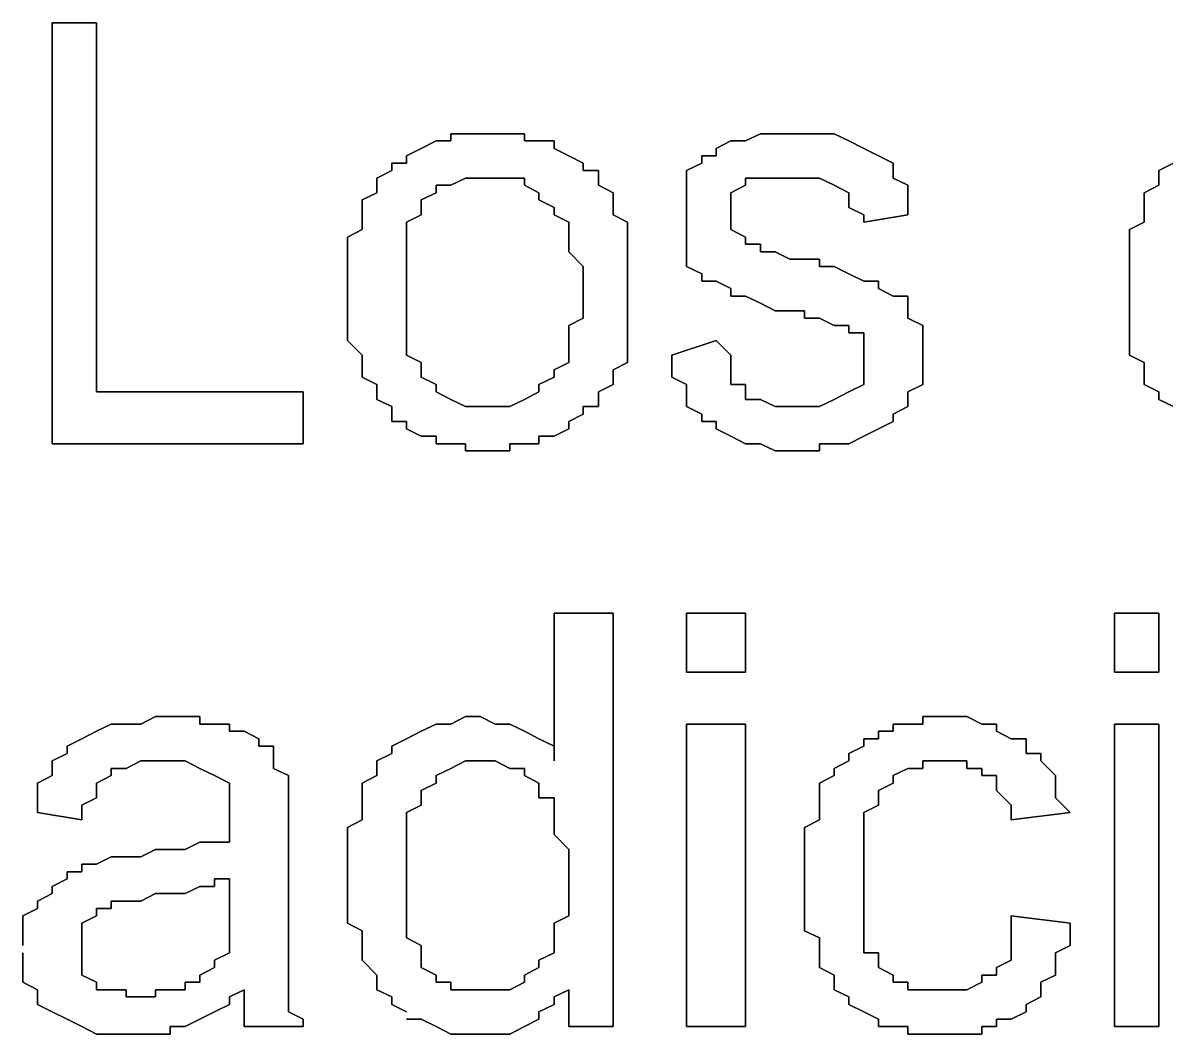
# Model space of a CAD drawing. Header units: metres. Extents: x 2.9 to 42.8, y 1.7 to 28.7.
# Drawn here: x 37.0805 to 37.3539, y 17.0162 to 17.2579 of the extents above; entities that cross this region are included whole.
import ezdxf

# ---------------------------------------------------------------- set-up
doc = ezdxf.new("R2010")
doc.units = ezdxf.units.M
doc.layers.add('GRIS', color=8, linetype='Continuous')

msp = doc.modelspace()

# ---------------------------------------------------------------- linework, layer by layer
at = {"layer": 'GRIS', "lineweight": -3}
for points in [[(37.0981, 17.2579), (37.0875, 17.2579), (37.0981, 17.2579)], [(37.0875, 17.2579), (37.0875, 17.1573), (37.0875, 17.2579)], [(37.0981, 17.1697), (37.0981, 17.2579), (37.0981, 17.1697)], [(37.1793, 17.2297), (37.1757, 17.2279), (37.1793, 17.2297)], [(37.1828, 17.2297), (37.1793, 17.2297), (37.1828, 17.2297)], [(37.1863, 17.2314), (37.1828, 17.2314), (37.1863, 17.2314)], [(37.1828, 17.2314), (37.1828, 17.2297), (37.1828, 17.2314)], [(37.1898, 17.2314), (37.1863, 17.2314), (37.1898, 17.2314)], [(37.1934, 17.2314), (37.1898, 17.2314), (37.1934, 17.2314)], [(37.1969, 17.2314), (37.1934, 17.2314), (37.1969, 17.2314)], [(37.2004, 17.2314), (37.1969, 17.2314), (37.2004, 17.2314)], [(37.2004, 17.2297), (37.2004, 17.2314), (37.2004, 17.2297)], [(37.2039, 17.2297), (37.2004, 17.2297), (37.2039, 17.2297)], [(37.2075, 17.2297), (37.2039, 17.2297), (37.2075, 17.2297)], [(37.2075, 17.2279), (37.2075, 17.2297), (37.2075, 17.2279)], [(37.2498, 17.2297), (37.2463, 17.2279), (37.2498, 17.2297)], [(37.2533, 17.2297), (37.2498, 17.2297), (37.2533, 17.2297)], [(37.2569, 17.2314), (37.2533, 17.2297), (37.2569, 17.2314)], [(37.2604, 17.2314), (37.2569, 17.2314), (37.2604, 17.2314)], [(37.2639, 17.2314), (37.2604, 17.2314), (37.2639, 17.2314)], [(37.2674, 17.2314), (37.2639, 17.2314), (37.2674, 17.2314)], [(37.271, 17.2314), (37.2674, 17.2314), (37.271, 17.2314)], [(37.2745, 17.2314), (37.271, 17.2314), (37.2745, 17.2314)], [(37.278, 17.2297), (37.2745, 17.2314), (37.278, 17.2297)], [(37.2816, 17.2279), (37.278, 17.2297), (37.2816, 17.2279)], [(37.1757, 17.2279), (37.1722, 17.2261), (37.1757, 17.2279)], [(37.211, 17.2261), (37.2075, 17.2279), (37.211, 17.2261)], [(37.2463, 17.2279), (37.2463, 17.2261), (37.2463, 17.2279)], [(37.2851, 17.2261), (37.2816, 17.2279), (37.2851, 17.2261)], [(37.1722, 17.2244), (37.1687, 17.2244), (37.1722, 17.2244)], [(37.1687, 17.2244), (37.1687, 17.2226), (37.1687, 17.2244)], [(37.1722, 17.2261), (37.1722, 17.2244), (37.1722, 17.2261)], [(37.2145, 17.2244), (37.211, 17.2261), (37.2145, 17.2244)], [(37.2145, 17.2226), (37.2145, 17.2244), (37.2145, 17.2226)], [(37.2428, 17.2244), (37.2392, 17.2226), (37.2428, 17.2244)], [(37.2463, 17.2261), (37.2428, 17.2261), (37.2463, 17.2261)], [(37.2428, 17.2261), (37.2428, 17.2244), (37.2428, 17.2261)], [(37.2886, 17.2244), (37.2851, 17.2261), (37.2886, 17.2244)], [(37.2886, 17.2226), (37.2886, 17.2244), (37.2886, 17.2226)], [(37.3556, 17.2244), (37.3521, 17.2226), (37.3556, 17.2244)], [(37.1687, 17.2226), (37.1651, 17.2208), (37.1687, 17.2226)], [(37.2181, 17.2226), (37.2145, 17.2226), (37.2181, 17.2226)], [(37.2181, 17.2208), (37.2181, 17.2226), (37.2181, 17.2208)], [(37.2392, 17.2226), (37.2392, 17.2191), (37.2392, 17.2226)], [(37.2886, 17.2208), (37.2886, 17.2226), (37.2886, 17.2208)], [(37.3521, 17.2226), (37.3521, 17.2191), (37.3521, 17.2226)], [(37.1651, 17.2208), (37.1651, 17.2191), (37.1651, 17.2208)], [(37.1651, 17.2191), (37.1651, 17.2173), (37.1651, 17.2191)], [(37.1793, 17.2173), (37.1793, 17.2191), (37.1793, 17.2173)], [(37.1793, 17.2191), (37.1828, 17.2191), (37.1793, 17.2191)], [(37.1828, 17.2191), (37.1863, 17.2208), (37.1828, 17.2191)], [(37.1863, 17.2208), (37.1898, 17.2208), (37.1863, 17.2208)], [(37.1898, 17.2208), (37.1934, 17.2208), (37.1898, 17.2208)], [(37.1934, 17.2208), (37.1969, 17.2208), (37.1934, 17.2208)], [(37.1969, 17.2208), (37.2004, 17.2208), (37.1969, 17.2208)], [(37.2004, 17.2208), (37.2004, 17.2191), (37.2004, 17.2208)], [(37.2004, 17.2191), (37.2039, 17.2173), (37.2004, 17.2191)], [(37.2181, 17.2191), (37.2181, 17.2208), (37.2181, 17.2191)], [(37.2216, 17.2173), (37.2181, 17.2191), (37.2216, 17.2173)], [(37.2392, 17.2191), (37.2392, 17.2173), (37.2392, 17.2191)], [(37.2498, 17.2173), (37.2533, 17.2191), (37.2498, 17.2173)], [(37.2533, 17.2191), (37.2533, 17.2208), (37.2533, 17.2191)], [(37.2533, 17.2208), (37.2569, 17.2208), (37.2533, 17.2208)], [(37.2569, 17.2208), (37.2604, 17.2208), (37.2569, 17.2208)], [(37.2604, 17.2208), (37.2639, 17.2208), (37.2604, 17.2208)], [(37.2639, 17.2208), (37.2674, 17.2208), (37.2639, 17.2208)], [(37.2674, 17.2208), (37.271, 17.2208), (37.2674, 17.2208)], [(37.271, 17.2208), (37.2745, 17.2191), (37.271, 17.2208)], [(37.2745, 17.2191), (37.278, 17.2173), (37.2745, 17.2191)], [(37.2921, 17.2191), (37.2886, 17.2208), (37.2921, 17.2191)], [(37.2921, 17.2173), (37.2921, 17.2191), (37.2921, 17.2173)], [(37.3521, 17.2191), (37.3486, 17.2173), (37.3521, 17.2191)], [(37.1651, 17.2173), (37.1616, 17.2156), (37.1651, 17.2173)], [(37.1616, 17.2156), (37.1616, 17.2138), (37.1616, 17.2156)], [(37.1757, 17.2156), (37.1793, 17.2173), (37.1757, 17.2156)], [(37.1757, 17.2138), (37.1757, 17.2156), (37.1757, 17.2138)], [(37.2039, 17.2173), (37.2039, 17.2156), (37.2039, 17.2173)], [(37.2039, 17.2156), (37.2075, 17.2138), (37.2039, 17.2156)], [(37.2216, 17.2156), (37.2216, 17.2173), (37.2216, 17.2156)], [(37.2216, 17.212), (37.2216, 17.2156), (37.2216, 17.212)], [(37.2392, 17.2173), (37.2392, 17.2156), (37.2392, 17.2173)], [(37.2392, 17.2156), (37.2392, 17.2138), (37.2392, 17.2156)], [(37.2498, 17.2156), (37.2498, 17.2173), (37.2498, 17.2156)], [(37.2498, 17.2138), (37.2498, 17.2156), (37.2498, 17.2138)], [(37.278, 17.2173), (37.278, 17.2156), (37.278, 17.2173)], [(37.278, 17.2156), (37.278, 17.2138), (37.278, 17.2156)], [(37.2921, 17.2138), (37.2921, 17.2173), (37.2921, 17.2138)], [(37.3486, 17.2173), (37.3486, 17.2156), (37.3486, 17.2173)], [(37.3486, 17.2156), (37.3486, 17.2138), (37.3486, 17.2156)], [(37.1616, 17.2138), (37.1616, 17.212), (37.1616, 17.2138)], [(37.1757, 17.212), (37.1757, 17.2138), (37.1757, 17.212)], [(37.2075, 17.2138), (37.2075, 17.212), (37.2075, 17.2138)], [(37.2392, 17.2138), (37.2392, 17.2103), (37.2392, 17.2138)], [(37.2498, 17.212), (37.2498, 17.2138), (37.2498, 17.212)], [(37.278, 17.2138), (37.2816, 17.212), (37.278, 17.2138)], [(37.2921, 17.212), (37.2921, 17.2138), (37.2921, 17.212)], [(37.3486, 17.2138), (37.3486, 17.212), (37.3486, 17.2138)], [(37.1616, 17.212), (37.1616, 17.2085), (37.1616, 17.212)], [(37.1722, 17.2103), (37.1757, 17.212), (37.1722, 17.2103)], [(37.1722, 17.2067), (37.1722, 17.2103), (37.1722, 17.2067)], [(37.2075, 17.212), (37.211, 17.2103), (37.2075, 17.212)], [(37.211, 17.2103), (37.211, 17.2085), (37.211, 17.2103)], [(37.2251, 17.2103), (37.2216, 17.212), (37.2251, 17.2103)], [(37.2251, 17.2085), (37.2251, 17.2103), (37.2251, 17.2085)], [(37.2392, 17.2103), (37.2392, 17.2085), (37.2392, 17.2103)], [(37.2498, 17.2103), (37.2498, 17.212), (37.2498, 17.2103)], [(37.2498, 17.2085), (37.2498, 17.2103), (37.2498, 17.2085)], [(37.2816, 17.212), (37.2816, 17.2103), (37.2816, 17.212)], [(37.2816, 17.2103), (37.2921, 17.212), (37.2816, 17.2103)], [(37.3486, 17.2103), (37.3451, 17.2085), (37.3486, 17.2103)], [(37.3486, 17.212), (37.3486, 17.2103), (37.3486, 17.212)], [(37.1616, 17.2085), (37.1581, 17.2067), (37.1616, 17.2085)], [(37.211, 17.2085), (37.211, 17.2067), (37.211, 17.2085)], [(37.2251, 17.2067), (37.2251, 17.2085), (37.2251, 17.2067)], [(37.2392, 17.2085), (37.2392, 17.205), (37.2392, 17.2085)], [(37.2533, 17.2067), (37.2498, 17.2085), (37.2533, 17.2067)], [(37.3451, 17.2085), (37.3451, 17.2067), (37.3451, 17.2085)], [(37.1581, 17.2067), (37.1581, 17.205), (37.1581, 17.2067)], [(37.1581, 17.205), (37.1581, 17.2014), (37.1581, 17.205)], [(37.1722, 17.205), (37.1722, 17.2067), (37.1722, 17.205)], [(37.1722, 17.2032), (37.1722, 17.205), (37.1722, 17.2032)], [(37.211, 17.2067), (37.211, 17.205), (37.211, 17.2067)], [(37.211, 17.205), (37.211, 17.2032), (37.211, 17.205)], [(37.2251, 17.2032), (37.2251, 17.2067), (37.2251, 17.2032)], [(37.2392, 17.205), (37.2392, 17.2032), (37.2392, 17.205)], [(37.2533, 17.205), (37.2533, 17.2067), (37.2533, 17.205)], [(37.2569, 17.205), (37.2533, 17.205), (37.2569, 17.205)], [(37.2569, 17.2032), (37.2569, 17.205), (37.2569, 17.2032)], [(37.3451, 17.2067), (37.3451, 17.2032), (37.3451, 17.2067)], [(37.1722, 17.1997), (37.1722, 17.2032), (37.1722, 17.1997)], [(37.211, 17.2032), (37.2145, 17.1997), (37.211, 17.2032)], [(37.2251, 17.2014), (37.2251, 17.2032), (37.2251, 17.2014)], [(37.2392, 17.2032), (37.2392, 17.2014), (37.2392, 17.2032)], [(37.2604, 17.2032), (37.2569, 17.2032), (37.2604, 17.2032)], [(37.2639, 17.2014), (37.2604, 17.2032), (37.2639, 17.2014)], [(37.3451, 17.2032), (37.3451, 17.2014), (37.3451, 17.2032)], [(37.1581, 17.2014), (37.1581, 17.1997), (37.1581, 17.2014)], [(37.1581, 17.1997), (37.1581, 17.1962), (37.1581, 17.1997)], [(37.1722, 17.1979), (37.1722, 17.1997), (37.1722, 17.1979)], [(37.2145, 17.1997), (37.2145, 17.1979), (37.2145, 17.1997)], [(37.2251, 17.1979), (37.2251, 17.2014), (37.2251, 17.1979)], [(37.2392, 17.2014), (37.2392, 17.1997), (37.2392, 17.2014)], [(37.2392, 17.1997), (37.2428, 17.1979), (37.2392, 17.1997)], [(37.2674, 17.2014), (37.2639, 17.2014), (37.2674, 17.2014)], [(37.271, 17.2014), (37.2674, 17.2014), (37.271, 17.2014)], [(37.271, 17.1997), (37.271, 17.2014), (37.271, 17.1997)], [(37.2745, 17.1997), (37.271, 17.1997), (37.2745, 17.1997)], [(37.278, 17.1979), (37.2745, 17.1997), (37.278, 17.1979)], [(37.3451, 17.2014), (37.3451, 17.1997), (37.3451, 17.2014)], [(37.3451, 17.1997), (37.3451, 17.1962), (37.3451, 17.1997)], [(37.1722, 17.1944), (37.1722, 17.1979), (37.1722, 17.1944)], [(37.2145, 17.1979), (37.2145, 17.1944), (37.2145, 17.1979)], [(37.2251, 17.1962), (37.2251, 17.1979), (37.2251, 17.1962)], [(37.2428, 17.1979), (37.2428, 17.1962), (37.2428, 17.1979)], [(37.2816, 17.1962), (37.278, 17.1979), (37.2816, 17.1962)], [(37.1581, 17.1962), (37.1581, 17.1944), (37.1581, 17.1962)], [(37.1581, 17.1944), (37.1581, 17.1909), (37.1581, 17.1944)], [(37.1722, 17.1909), (37.1722, 17.1944), (37.1722, 17.1909)], [(37.2145, 17.1944), (37.2145, 17.1926), (37.2145, 17.1944)], [(37.2251, 17.1944), (37.2251, 17.1962), (37.2251, 17.1944)], [(37.2251, 17.1926), (37.2251, 17.1944), (37.2251, 17.1926)], [(37.2428, 17.1962), (37.2463, 17.1962), (37.2428, 17.1962)], [(37.2463, 17.1962), (37.2498, 17.1944), (37.2463, 17.1962)], [(37.2498, 17.1944), (37.2498, 17.1926), (37.2498, 17.1944)], [(37.2851, 17.1962), (37.2816, 17.1962), (37.2851, 17.1962)], [(37.2851, 17.1944), (37.2851, 17.1962), (37.2851, 17.1944)], [(37.2886, 17.1926), (37.2851, 17.1944), (37.2886, 17.1926)], [(37.3451, 17.1962), (37.3451, 17.1944), (37.3451, 17.1962)], [(37.3451, 17.1944), (37.3451, 17.1926), (37.3451, 17.1944)], [(37.2145, 17.1926), (37.2145, 17.1909), (37.2145, 17.1926)], [(37.2251, 17.1891), (37.2251, 17.1926), (37.2251, 17.1891)], [(37.2498, 17.1926), (37.2533, 17.1926), (37.2498, 17.1926)], [(37.2533, 17.1926), (37.2569, 17.1909), (37.2533, 17.1926)], [(37.2921, 17.1926), (37.2886, 17.1926), (37.2921, 17.1926)], [(37.2921, 17.1909), (37.2921, 17.1926), (37.2921, 17.1909)], [(37.3451, 17.1926), (37.3451, 17.1909), (37.3451, 17.1926)], [(37.1581, 17.1909), (37.1581, 17.1891), (37.1581, 17.1909)], [(37.1581, 17.1891), (37.1581, 17.1856), (37.1581, 17.1891)], [(37.1722, 17.1873), (37.1722, 17.1909), (37.1722, 17.1873)], [(37.2145, 17.1909), (37.2145, 17.1873), (37.2145, 17.1909)], [(37.2251, 17.1873), (37.2251, 17.1891), (37.2251, 17.1873)], [(37.2569, 17.1909), (37.2604, 17.1891), (37.2569, 17.1909)], [(37.2604, 17.1891), (37.2639, 17.1891), (37.2604, 17.1891)], [(37.2639, 17.1891), (37.2674, 17.1891), (37.2639, 17.1891)], [(37.2674, 17.1891), (37.2674, 17.1873), (37.2674, 17.1891)], [(37.2921, 17.1891), (37.2921, 17.1909), (37.2921, 17.1891)], [(37.2921, 17.1873), (37.2921, 17.1891), (37.2921, 17.1873)], [(37.3451, 17.1909), (37.3451, 17.1873), (37.3451, 17.1909)], [(37.1581, 17.1856), (37.1581, 17.1838), (37.1581, 17.1856)], [(37.1722, 17.1856), (37.1722, 17.1873), (37.1722, 17.1856)], [(37.1722, 17.1838), (37.1722, 17.1856), (37.1722, 17.1838)], [(37.2145, 17.1873), (37.211, 17.1856), (37.2145, 17.1873)], [(37.211, 17.1856), (37.211, 17.182), (37.211, 17.1856)], [(37.2251, 17.1838), (37.2251, 17.1873), (37.2251, 17.1838)], [(37.2674, 17.1873), (37.271, 17.1873), (37.2674, 17.1873)], [(37.271, 17.1873), (37.2745, 17.1856), (37.271, 17.1873)], [(37.2745, 17.1856), (37.278, 17.1856), (37.2745, 17.1856)], [(37.278, 17.1856), (37.278, 17.1838), (37.278, 17.1856)], [(37.2957, 17.1856), (37.2921, 17.1873), (37.2957, 17.1856)], [(37.2957, 17.1838), (37.2957, 17.1856), (37.2957, 17.1838)], [(37.3451, 17.1873), (37.3451, 17.1856), (37.3451, 17.1873)], [(37.3451, 17.1856), (37.3451, 17.182), (37.3451, 17.1856)], [(37.1581, 17.1838), (37.1581, 17.182), (37.1581, 17.1838)], [(37.1722, 17.1803), (37.1722, 17.1838), (37.1722, 17.1803)], [(37.2251, 17.182), (37.2251, 17.1838), (37.2251, 17.182)], [(37.278, 17.1838), (37.2816, 17.1838), (37.278, 17.1838)], [(37.2816, 17.1838), (37.2816, 17.182), (37.2816, 17.1838)], [(37.2957, 17.1803), (37.2957, 17.1838), (37.2957, 17.1803)], [(37.1581, 17.182), (37.1616, 17.1785), (37.1581, 17.182)], [(37.1722, 17.1785), (37.1722, 17.1803), (37.1722, 17.1785)], [(37.211, 17.182), (37.211, 17.1803), (37.211, 17.182)], [(37.211, 17.1803), (37.211, 17.1785), (37.211, 17.1803)], [(37.2251, 17.1803), (37.2251, 17.182), (37.2251, 17.1803)], [(37.2251, 17.1767), (37.2251, 17.1803), (37.2251, 17.1767)], [(37.2463, 17.182), (37.2357, 17.1785), (37.2463, 17.182)], [(37.2498, 17.1785), (37.2463, 17.182), (37.2498, 17.1785)], [(37.2816, 17.182), (37.2816, 17.1803), (37.2816, 17.182)], [(37.2816, 17.1803), (37.2816, 17.1767), (37.2816, 17.1803)], [(37.2957, 17.1785), (37.2957, 17.1803), (37.2957, 17.1785)], [(37.3451, 17.182), (37.3451, 17.1803), (37.3451, 17.182)], [(37.3451, 17.1803), (37.3451, 17.1785), (37.3451, 17.1803)], [(37.1616, 17.1785), (37.1616, 17.1767), (37.1616, 17.1785)], [(37.1757, 17.1767), (37.1722, 17.1785), (37.1757, 17.1767)], [(37.211, 17.1785), (37.211, 17.1767), (37.211, 17.1785)], [(37.2357, 17.1785), (37.2357, 17.175), (37.2357, 17.1785)], [(37.2498, 17.1767), (37.2498, 17.1785), (37.2498, 17.1767)], [(37.2957, 17.1767), (37.2957, 17.1785), (37.2957, 17.1767)], [(37.3451, 17.1785), (37.3486, 17.1767), (37.3451, 17.1785)], [(37.1616, 17.1767), (37.1616, 17.175), (37.1616, 17.1767)], [(37.1616, 17.175), (37.1616, 17.1732), (37.1616, 17.175)], [(37.1757, 17.175), (37.1757, 17.1767), (37.1757, 17.175)], [(37.1757, 17.1732), (37.1757, 17.175), (37.1757, 17.1732)], [(37.211, 17.1767), (37.2075, 17.175), (37.211, 17.1767)], [(37.2075, 17.175), (37.2075, 17.1732), (37.2075, 17.175)], [(37.2216, 17.175), (37.2251, 17.1767), (37.2216, 17.175)], [(37.2216, 17.1732), (37.2216, 17.175), (37.2216, 17.1732)], [(37.2357, 17.175), (37.2357, 17.1732), (37.2357, 17.175)], [(37.2498, 17.175), (37.2498, 17.1767), (37.2498, 17.175)], [(37.2498, 17.1715), (37.2498, 17.175), (37.2498, 17.1715)], [(37.2816, 17.1767), (37.2816, 17.175), (37.2816, 17.1767)], [(37.2816, 17.175), (37.2816, 17.1732), (37.2816, 17.175)], [(37.2957, 17.175), (37.2957, 17.1767), (37.2957, 17.175)], [(37.2957, 17.1715), (37.2957, 17.175), (37.2957, 17.1715)], [(37.3486, 17.1767), (37.3486, 17.175), (37.3486, 17.1767)], [(37.3486, 17.175), (37.3486, 17.1732), (37.3486, 17.175)], [(37.1616, 17.1732), (37.1651, 17.1715), (37.1616, 17.1732)], [(37.1793, 17.1715), (37.1757, 17.1732), (37.1793, 17.1715)], [(37.2075, 17.1732), (37.2039, 17.1715), (37.2075, 17.1732)], [(37.2216, 17.1715), (37.2216, 17.1732), (37.2216, 17.1715)], [(37.2357, 17.1732), (37.2392, 17.1715), (37.2357, 17.1732)], [(37.2816, 17.1732), (37.2816, 17.1715), (37.2816, 17.1732)], [(37.3486, 17.1732), (37.3486, 17.1715), (37.3486, 17.1732)], [(37.1475, 17.1697), (37.0981, 17.1697), (37.1475, 17.1697)], [(37.1475, 17.1573), (37.1475, 17.1697), (37.1475, 17.1573)], [(37.1651, 17.1715), (37.1651, 17.1697), (37.1651, 17.1715)], [(37.1651, 17.1697), (37.1651, 17.1679), (37.1651, 17.1697)], [(37.1793, 17.1697), (37.1793, 17.1715), (37.1793, 17.1697)], [(37.1828, 17.1679), (37.1793, 17.1697), (37.1828, 17.1679)], [(37.2039, 17.1697), (37.2004, 17.1679), (37.2039, 17.1697)], [(37.2039, 17.1715), (37.2039, 17.1697), (37.2039, 17.1715)], [(37.2181, 17.1697), (37.2216, 17.1715), (37.2181, 17.1697)], [(37.2181, 17.1662), (37.2181, 17.1697), (37.2181, 17.1662)], [(37.2392, 17.1715), (37.2392, 17.1679), (37.2392, 17.1715)], [(37.2533, 17.1715), (37.2498, 17.1715), (37.2533, 17.1715)], [(37.2533, 17.1697), (37.2533, 17.1715), (37.2533, 17.1697)], [(37.2533, 17.1679), (37.2533, 17.1697), (37.2533, 17.1679)], [(37.278, 17.1697), (37.2745, 17.1679), (37.278, 17.1697)], [(37.2816, 17.1715), (37.278, 17.1697), (37.2816, 17.1715)], [(37.2921, 17.1697), (37.2957, 17.1715), (37.2921, 17.1697)], [(37.2921, 17.1679), (37.2921, 17.1697), (37.2921, 17.1679)], [(37.3486, 17.1715), (37.3521, 17.1697), (37.3486, 17.1715)], [(37.3521, 17.1697), (37.3521, 17.1679), (37.3521, 17.1697)], [(37.1651, 17.1679), (37.1687, 17.1662), (37.1651, 17.1679)], [(37.1863, 17.1662), (37.1828, 17.1679), (37.1863, 17.1662)], [(37.2004, 17.1679), (37.1969, 17.1662), (37.2004, 17.1679)], [(37.2392, 17.1679), (37.2392, 17.1662), (37.2392, 17.1679)], [(37.2569, 17.1679), (37.2533, 17.1679), (37.2569, 17.1679)], [(37.2604, 17.1662), (37.2569, 17.1679), (37.2604, 17.1662)], [(37.2745, 17.1679), (37.271, 17.1662), (37.2745, 17.1679)], [(37.2921, 17.1662), (37.2921, 17.1679), (37.2921, 17.1662)], [(37.3521, 17.1679), (37.3556, 17.1662), (37.3521, 17.1679)], [(37.1687, 17.1662), (37.1687, 17.1644), (37.1687, 17.1662)], [(37.1687, 17.1644), (37.1687, 17.1626), (37.1687, 17.1644)], [(37.1898, 17.1662), (37.1863, 17.1662), (37.1898, 17.1662)], [(37.1934, 17.1662), (37.1898, 17.1662), (37.1934, 17.1662)], [(37.1969, 17.1662), (37.1934, 17.1662), (37.1969, 17.1662)], [(37.211, 17.1626), (37.2145, 17.1644), (37.211, 17.1626)], [(37.2145, 17.1644), (37.2145, 17.1662), (37.2145, 17.1644)], [(37.2145, 17.1662), (37.2181, 17.1662), (37.2145, 17.1662)], [(37.2392, 17.1662), (37.2428, 17.1644), (37.2392, 17.1662)], [(37.2428, 17.1644), (37.2428, 17.1626), (37.2428, 17.1644)], [(37.2639, 17.1662), (37.2604, 17.1662), (37.2639, 17.1662)], [(37.2674, 17.1662), (37.2639, 17.1662), (37.2674, 17.1662)], [(37.271, 17.1662), (37.2674, 17.1662), (37.271, 17.1662)], [(37.2886, 17.1644), (37.2921, 17.1662), (37.2886, 17.1644)], [(37.2886, 17.1626), (37.2886, 17.1644), (37.2886, 17.1626)], [(37.1687, 17.1626), (37.1722, 17.1626), (37.1687, 17.1626)], [(37.1722, 17.1626), (37.1722, 17.1609), (37.1722, 17.1626)], [(37.211, 17.1609), (37.211, 17.1626), (37.211, 17.1609)], [(37.2428, 17.1626), (37.2463, 17.1626), (37.2428, 17.1626)], [(37.2463, 17.1626), (37.2463, 17.1609), (37.2463, 17.1626)], [(37.2851, 17.1609), (37.2886, 17.1626), (37.2851, 17.1609)], [(37.1722, 17.1609), (37.1757, 17.1591), (37.1722, 17.1609)], [(37.1757, 17.1591), (37.1793, 17.1591), (37.1757, 17.1591)], [(37.1793, 17.1591), (37.1793, 17.1573), (37.1793, 17.1591)], [(37.2039, 17.1573), (37.2039, 17.1591), (37.2039, 17.1573)], [(37.2039, 17.1591), (37.2075, 17.1591), (37.2039, 17.1591)], [(37.2075, 17.1591), (37.211, 17.1609), (37.2075, 17.1591)], [(37.2463, 17.1609), (37.2498, 17.1591), (37.2463, 17.1609)], [(37.2498, 17.1591), (37.2533, 17.1573), (37.2498, 17.1591)], [(37.278, 17.1573), (37.2816, 17.1591), (37.278, 17.1573)], [(37.2816, 17.1591), (37.2851, 17.1609), (37.2816, 17.1591)], [(37.0875, 17.1573), (37.1475, 17.1573), (37.0875, 17.1573)], [(37.1793, 17.1573), (37.1828, 17.1573), (37.1793, 17.1573)], [(37.1828, 17.1573), (37.1863, 17.1573), (37.1828, 17.1573)], [(37.1863, 17.1573), (37.1863, 17.1556), (37.1863, 17.1573)], [(37.1863, 17.1556), (37.1898, 17.1556), (37.1863, 17.1556)], [(37.1898, 17.1556), (37.1934, 17.1556), (37.1898, 17.1556)], [(37.1934, 17.1556), (37.1969, 17.1556), (37.1934, 17.1556)], [(37.1969, 17.1556), (37.1969, 17.1573), (37.1969, 17.1556)], [(37.1969, 17.1573), (37.2004, 17.1573), (37.1969, 17.1573)], [(37.2004, 17.1573), (37.2039, 17.1573), (37.2004, 17.1573)], [(37.2533, 17.1573), (37.2569, 17.1573), (37.2533, 17.1573)], [(37.2569, 17.1573), (37.2604, 17.1556), (37.2569, 17.1573)], [(37.2604, 17.1556), (37.2639, 17.1556), (37.2604, 17.1556)], [(37.2639, 17.1556), (37.2674, 17.1556), (37.2639, 17.1556)], [(37.2674, 17.1556), (37.271, 17.1556), (37.2674, 17.1556)], [(37.271, 17.1556), (37.271, 17.1573), (37.271, 17.1556)], [(37.271, 17.1573), (37.2745, 17.1573), (37.271, 17.1573)], [(37.2745, 17.1573), (37.278, 17.1573), (37.2745, 17.1573)], [(37.2216, 17.1168), (37.2075, 17.1168), (37.2216, 17.1168)], [(37.2075, 17.1168), (37.2075, 17.0815), (37.2075, 17.1168)], [(37.2216, 17.018), (37.2216, 17.1168), (37.2216, 17.018)], [(37.2533, 17.1168), (37.2392, 17.1168), (37.2533, 17.1168)], [(37.2392, 17.1168), (37.2392, 17.1027), (37.2392, 17.1168)], [(37.2533, 17.1027), (37.2533, 17.1168), (37.2533, 17.1027)], [(37.3521, 17.1168), (37.3415, 17.1168), (37.3521, 17.1168)], [(37.3415, 17.1168), (37.3415, 17.1027), (37.3415, 17.1168)], [(37.3521, 17.1027), (37.3521, 17.1168), (37.3521, 17.1027)], [(37.2392, 17.1027), (37.2533, 17.1027), (37.2392, 17.1027)], [(37.3415, 17.1027), (37.3521, 17.1027), (37.3415, 17.1027)], [(37.1016, 17.0903), (37.0981, 17.0886), (37.1016, 17.0903)], [(37.1052, 17.0903), (37.1016, 17.0903), (37.1052, 17.0903)], [(37.1087, 17.0903), (37.1052, 17.0903), (37.1087, 17.0903)], [(37.1122, 17.0921), (37.1087, 17.0903), (37.1122, 17.0921)], [(37.1157, 17.0921), (37.1122, 17.0921), (37.1157, 17.0921)], [(37.1193, 17.0921), (37.1157, 17.0921), (37.1193, 17.0921)], [(37.1228, 17.0921), (37.1193, 17.0921), (37.1228, 17.0921)], [(37.1228, 17.0903), (37.1228, 17.0921), (37.1228, 17.0903)], [(37.1263, 17.0903), (37.1228, 17.0903), (37.1263, 17.0903)], [(37.1299, 17.0903), (37.1263, 17.0903), (37.1299, 17.0903)], [(37.1299, 17.0886), (37.1299, 17.0903), (37.1299, 17.0886)], [(37.1793, 17.0903), (37.1757, 17.0886), (37.1793, 17.0903)], [(37.1828, 17.0903), (37.1793, 17.0903), (37.1828, 17.0903)], [(37.1863, 17.0921), (37.1828, 17.0903), (37.1863, 17.0921)], [(37.1898, 17.0921), (37.1863, 17.0921), (37.1898, 17.0921)], [(37.1934, 17.0903), (37.1898, 17.0921), (37.1934, 17.0903)], [(37.1969, 17.0903), (37.1934, 17.0903), (37.1969, 17.0903)], [(37.2004, 17.0886), (37.1969, 17.0903), (37.2004, 17.0886)], [(37.2533, 17.0903), (37.2392, 17.0903), (37.2533, 17.0903)], [(37.2392, 17.0903), (37.2392, 17.018), (37.2392, 17.0903)], [(37.2533, 17.018), (37.2533, 17.0903), (37.2533, 17.018)], [(37.2921, 17.0903), (37.2886, 17.0903), (37.2921, 17.0903)], [(37.2886, 17.0903), (37.2886, 17.0886), (37.2886, 17.0903)], [(37.2957, 17.0903), (37.2921, 17.0903), (37.2957, 17.0903)], [(37.2992, 17.0921), (37.2957, 17.0921), (37.2992, 17.0921)], [(37.2957, 17.0921), (37.2957, 17.0903), (37.2957, 17.0921)], [(37.3027, 17.0921), (37.2992, 17.0921), (37.3027, 17.0921)], [(37.3062, 17.0921), (37.3027, 17.0921), (37.3062, 17.0921)], [(37.3098, 17.0903), (37.3062, 17.0921), (37.3098, 17.0903)], [(37.3133, 17.0903), (37.3098, 17.0903), (37.3133, 17.0903)], [(37.3133, 17.0886), (37.3133, 17.0903), (37.3133, 17.0886)], [(37.3521, 17.0903), (37.3415, 17.0903), (37.3521, 17.0903)], [(37.3415, 17.0903), (37.3415, 17.018), (37.3415, 17.0903)], [(37.3521, 17.018), (37.3521, 17.0903), (37.3521, 17.018)], [(37.0981, 17.0886), (37.0946, 17.0868), (37.0981, 17.0886)], [(37.1334, 17.0886), (37.1299, 17.0886), (37.1334, 17.0886)], [(37.1369, 17.0868), (37.1334, 17.0886), (37.1369, 17.0868)], [(37.1757, 17.0886), (37.1722, 17.0868), (37.1757, 17.0886)], [(37.2039, 17.0868), (37.2004, 17.0886), (37.2039, 17.0868)], [(37.2886, 17.0886), (37.2851, 17.0886), (37.2886, 17.0886)], [(37.2851, 17.0886), (37.2851, 17.0868), (37.2851, 17.0886)], [(37.3168, 17.0868), (37.3133, 17.0886), (37.3168, 17.0868)], [(37.0946, 17.0868), (37.0911, 17.085), (37.0946, 17.0868)], [(37.0911, 17.085), (37.0911, 17.0833), (37.0911, 17.085)], [(37.1369, 17.085), (37.1369, 17.0868), (37.1369, 17.085)], [(37.1404, 17.085), (37.1369, 17.085), (37.1404, 17.085)], [(37.1404, 17.0833), (37.1404, 17.085), (37.1404, 17.0833)], [(37.1722, 17.0868), (37.1687, 17.085), (37.1722, 17.0868)], [(37.1687, 17.085), (37.1687, 17.0833), (37.1687, 17.085)], [(37.2075, 17.085), (37.2039, 17.0868), (37.2075, 17.085)], [(37.2075, 17.0833), (37.2075, 17.085), (37.2075, 17.0833)], [(37.2816, 17.085), (37.278, 17.0833), (37.2816, 17.085)], [(37.2851, 17.0868), (37.2816, 17.0868), (37.2851, 17.0868)], [(37.2816, 17.0868), (37.2816, 17.085), (37.2816, 17.0868)], [(37.3204, 17.0868), (37.3168, 17.0868), (37.3204, 17.0868)], [(37.3204, 17.085), (37.3204, 17.0868), (37.3204, 17.085)], [(37.3204, 17.0833), (37.3204, 17.085), (37.3204, 17.0833)], [(37.0911, 17.0833), (37.0875, 17.0815), (37.0911, 17.0833)], [(37.1404, 17.0815), (37.1404, 17.0833), (37.1404, 17.0815)], [(37.1687, 17.0833), (37.1651, 17.0815), (37.1687, 17.0833)], [(37.2075, 17.0815), (37.2075, 17.0833), (37.2075, 17.0815)], [(37.278, 17.0833), (37.278, 17.0815), (37.278, 17.0833)], [(37.3239, 17.0833), (37.3204, 17.0833), (37.3239, 17.0833)], [(37.3239, 17.0815), (37.3239, 17.0833), (37.3239, 17.0815)], [(37.0875, 17.0815), (37.0875, 17.0797), (37.0875, 17.0815)], [(37.0875, 17.0797), (37.0875, 17.078), (37.0875, 17.0797)], [(37.1016, 17.078), (37.1016, 17.0797), (37.1016, 17.078)], [(37.1016, 17.0797), (37.1052, 17.0797), (37.1016, 17.0797)], [(37.1052, 17.0797), (37.1087, 17.0815), (37.1052, 17.0797)], [(37.1087, 17.0815), (37.1122, 17.0815), (37.1087, 17.0815)], [(37.1122, 17.0815), (37.1157, 17.0815), (37.1122, 17.0815)], [(37.1157, 17.0815), (37.1193, 17.0815), (37.1157, 17.0815)], [(37.1193, 17.0815), (37.1228, 17.0797), (37.1193, 17.0815)], [(37.1228, 17.0797), (37.1263, 17.078), (37.1228, 17.0797)], [(37.1404, 17.0797), (37.1404, 17.0815), (37.1404, 17.0797)], [(37.144, 17.078), (37.1404, 17.0797), (37.144, 17.078)], [(37.1651, 17.0815), (37.1651, 17.0797), (37.1651, 17.0815)], [(37.1651, 17.0797), (37.1651, 17.078), (37.1651, 17.0797)], [(37.1793, 17.078), (37.1828, 17.0797), (37.1793, 17.078)], [(37.1828, 17.0797), (37.1863, 17.0815), (37.1828, 17.0797)], [(37.1863, 17.0815), (37.1898, 17.0815), (37.1863, 17.0815)], [(37.1898, 17.0815), (37.1934, 17.0815), (37.1898, 17.0815)], [(37.1934, 17.0815), (37.1969, 17.0797), (37.1934, 17.0815)], [(37.1969, 17.0797), (37.2004, 17.0797), (37.1969, 17.0797)], [(37.2004, 17.0797), (37.2004, 17.078), (37.2004, 17.0797)], [(37.278, 17.0815), (37.2745, 17.0797), (37.278, 17.0815)], [(37.2745, 17.0797), (37.2745, 17.078), (37.2745, 17.0797)], [(37.2886, 17.078), (37.2921, 17.0797), (37.2886, 17.078)], [(37.2921, 17.0797), (37.2957, 17.0797), (37.2921, 17.0797)], [(37.2957, 17.0797), (37.2957, 17.0815), (37.2957, 17.0797)], [(37.2957, 17.0815), (37.2992, 17.0815), (37.2957, 17.0815)], [(37.2992, 17.0815), (37.3027, 17.0815), (37.2992, 17.0815)], [(37.3027, 17.0815), (37.3062, 17.0815), (37.3027, 17.0815)], [(37.3062, 17.0815), (37.3062, 17.0797), (37.3062, 17.0815)], [(37.3062, 17.0797), (37.3098, 17.0797), (37.3062, 17.0797)], [(37.3098, 17.0797), (37.3098, 17.078), (37.3098, 17.0797)], [(37.3274, 17.078), (37.3239, 17.0815), (37.3274, 17.078)], [(37.0875, 17.078), (37.084, 17.0762), (37.0875, 17.078)], [(37.084, 17.0762), (37.084, 17.0744), (37.084, 17.0762)], [(37.0981, 17.0762), (37.1016, 17.078), (37.0981, 17.0762)], [(37.0981, 17.0727), (37.0981, 17.0762), (37.0981, 17.0727)], [(37.1263, 17.078), (37.1299, 17.0762), (37.1263, 17.078)], [(37.1299, 17.0762), (37.1299, 17.0744), (37.1299, 17.0762)], [(37.144, 17.0762), (37.144, 17.078), (37.144, 17.0762)], [(37.144, 17.0744), (37.144, 17.0762), (37.144, 17.0744)], [(37.1651, 17.078), (37.1616, 17.0762), (37.1651, 17.078)], [(37.1616, 17.0762), (37.1616, 17.0727), (37.1616, 17.0762)], [(37.1757, 17.0744), (37.1793, 17.0762), (37.1757, 17.0744)], [(37.1793, 17.0762), (37.1793, 17.078), (37.1793, 17.0762)], [(37.2004, 17.078), (37.2039, 17.0762), (37.2004, 17.078)], [(37.2039, 17.0762), (37.2039, 17.0744), (37.2039, 17.0762)], [(37.2745, 17.078), (37.271, 17.0762), (37.2745, 17.078)], [(37.271, 17.0762), (37.271, 17.0744), (37.271, 17.0762)], [(37.2851, 17.0744), (37.2886, 17.0762), (37.2851, 17.0744)], [(37.2886, 17.0762), (37.2886, 17.078), (37.2886, 17.0762)], [(37.3098, 17.078), (37.3133, 17.078), (37.3098, 17.078)], [(37.3133, 17.078), (37.3133, 17.0762), (37.3133, 17.078)], [(37.3133, 17.0762), (37.3133, 17.0744), (37.3133, 17.0762)], [(37.3274, 17.0762), (37.3274, 17.078), (37.3274, 17.0762)], [(37.3274, 17.0744), (37.3274, 17.0762), (37.3274, 17.0744)], [(37.084, 17.0744), (37.084, 17.0727), (37.084, 17.0744)], [(37.1299, 17.0744), (37.1299, 17.0727), (37.1299, 17.0744)], [(37.144, 17.0727), (37.144, 17.0744), (37.144, 17.0727)], [(37.1757, 17.0727), (37.1757, 17.0744), (37.1757, 17.0727)], [(37.2039, 17.0744), (37.2039, 17.0727), (37.2039, 17.0744)], [(37.271, 17.0744), (37.271, 17.0727), (37.271, 17.0744)], [(37.2851, 17.0727), (37.2851, 17.0744), (37.2851, 17.0727)], [(37.3133, 17.0744), (37.3168, 17.0709), (37.3133, 17.0744)], [(37.3274, 17.0727), (37.3274, 17.0744), (37.3274, 17.0727)], [(37.084, 17.0727), (37.084, 17.0692), (37.084, 17.0727)], [(37.0946, 17.0709), (37.0981, 17.0727), (37.0946, 17.0709)], [(37.0946, 17.0692), (37.0946, 17.0709), (37.0946, 17.0692)], [(37.1299, 17.0727), (37.1299, 17.0692), (37.1299, 17.0727)], [(37.144, 17.0692), (37.144, 17.0727), (37.144, 17.0692)], [(37.1616, 17.0727), (37.1616, 17.0709), (37.1616, 17.0727)], [(37.1616, 17.0709), (37.1616, 17.0674), (37.1616, 17.0709)], [(37.1722, 17.0692), (37.1757, 17.0709), (37.1722, 17.0692)], [(37.1757, 17.0709), (37.1757, 17.0727), (37.1757, 17.0709)], [(37.2039, 17.0727), (37.2075, 17.0727), (37.2039, 17.0727)], [(37.2075, 17.0727), (37.2075, 17.0692), (37.2075, 17.0727)], [(37.271, 17.0727), (37.271, 17.0709), (37.271, 17.0727)], [(37.271, 17.0709), (37.271, 17.0674), (37.271, 17.0709)], [(37.2816, 17.0692), (37.2851, 17.0709), (37.2816, 17.0692)], [(37.2851, 17.0709), (37.2851, 17.0727), (37.2851, 17.0709)], [(37.3168, 17.0709), (37.3168, 17.0692), (37.3168, 17.0709)], [(37.3309, 17.0692), (37.3274, 17.0727), (37.3309, 17.0692)], [(37.084, 17.0692), (37.0946, 17.0674), (37.084, 17.0692)], [(37.0946, 17.0674), (37.0946, 17.0692), (37.0946, 17.0674)], [(37.1299, 17.0692), (37.1299, 17.0674), (37.1299, 17.0692)], [(37.144, 17.0674), (37.144, 17.0692), (37.144, 17.0674)], [(37.1722, 17.0674), (37.1722, 17.0692), (37.1722, 17.0674)], [(37.2075, 17.0692), (37.2075, 17.0674), (37.2075, 17.0692)], [(37.2816, 17.0674), (37.2816, 17.0692), (37.2816, 17.0674)], [(37.3168, 17.0692), (37.3168, 17.0674), (37.3168, 17.0692)], [(37.3168, 17.0674), (37.3309, 17.0692), (37.3168, 17.0674)], [(37.1299, 17.0674), (37.1299, 17.0656), (37.1299, 17.0674)], [(37.1299, 17.0656), (37.1299, 17.0639), (37.1299, 17.0656)], [(37.144, 17.0639), (37.144, 17.0674), (37.144, 17.0639)], [(37.1616, 17.0674), (37.1581, 17.0656), (37.1616, 17.0674)], [(37.1581, 17.0656), (37.1581, 17.0639), (37.1581, 17.0656)], [(37.1722, 17.0656), (37.1722, 17.0674), (37.1722, 17.0656)], [(37.1722, 17.0621), (37.1722, 17.0656), (37.1722, 17.0621)], [(37.2075, 17.0674), (37.2075, 17.0656), (37.2075, 17.0674)], [(37.2075, 17.0656), (37.2075, 17.0639), (37.2075, 17.0656)], [(37.271, 17.0674), (37.2674, 17.0656), (37.271, 17.0674)], [(37.2674, 17.0656), (37.2674, 17.0639), (37.2674, 17.0656)], [(37.2816, 17.0656), (37.2816, 17.0674), (37.2816, 17.0656)], [(37.2816, 17.0639), (37.2816, 17.0656), (37.2816, 17.0639)], [(37.1299, 17.0639), (37.1299, 17.0621), (37.1299, 17.0639)], [(37.144, 17.048), (37.144, 17.0639), (37.144, 17.048)], [(37.1581, 17.0639), (37.1581, 17.0603), (37.1581, 17.0639)], [(37.2075, 17.0639), (37.211, 17.0603), (37.2075, 17.0639)], [(37.2674, 17.0639), (37.2674, 17.0603), (37.2674, 17.0639)], [(37.2816, 17.0603), (37.2816, 17.0639), (37.2816, 17.0603)], [(37.1122, 17.0603), (37.1087, 17.0586), (37.1122, 17.0603)], [(37.1157, 17.0603), (37.1122, 17.0603), (37.1157, 17.0603)], [(37.1193, 17.0603), (37.1157, 17.0603), (37.1193, 17.0603)], [(37.1228, 17.0621), (37.1193, 17.0603), (37.1228, 17.0621)], [(37.1263, 17.0621), (37.1228, 17.0621), (37.1263, 17.0621)], [(37.1299, 17.0621), (37.1263, 17.0621), (37.1299, 17.0621)], [(37.1581, 17.0603), (37.1581, 17.0586), (37.1581, 17.0603)], [(37.1722, 17.0603), (37.1722, 17.0621), (37.1722, 17.0603)], [(37.1722, 17.0568), (37.1722, 17.0603), (37.1722, 17.0568)], [(37.211, 17.0603), (37.211, 17.0586), (37.211, 17.0603)], [(37.2674, 17.0603), (37.2674, 17.0586), (37.2674, 17.0603)], [(37.2816, 17.0586), (37.2816, 17.0603), (37.2816, 17.0586)], [(37.1016, 17.0586), (37.0981, 17.0568), (37.1016, 17.0586)], [(37.1052, 17.0586), (37.1016, 17.0586), (37.1052, 17.0586)], [(37.1087, 17.0586), (37.1052, 17.0586), (37.1087, 17.0586)], [(37.1581, 17.0586), (37.1581, 17.0568), (37.1581, 17.0586)], [(37.211, 17.0586), (37.211, 17.055), (37.211, 17.0586)], [(37.2674, 17.0586), (37.2674, 17.0568), (37.2674, 17.0586)], [(37.2816, 17.055), (37.2816, 17.0586), (37.2816, 17.055)], [(37.0946, 17.055), (37.0911, 17.055), (37.0946, 17.055)], [(37.0911, 17.055), (37.0911, 17.0533), (37.0911, 17.055)], [(37.0981, 17.0568), (37.0946, 17.0568), (37.0981, 17.0568)], [(37.0946, 17.0568), (37.0946, 17.055), (37.0946, 17.0568)], [(37.1581, 17.0568), (37.1581, 17.0533), (37.1581, 17.0568)], [(37.1722, 17.055), (37.1722, 17.0568), (37.1722, 17.055)], [(37.1722, 17.0533), (37.1722, 17.055), (37.1722, 17.0533)], [(37.211, 17.055), (37.211, 17.0533), (37.211, 17.055)], [(37.2674, 17.0568), (37.2674, 17.0533), (37.2674, 17.0568)], [(37.2816, 17.0533), (37.2816, 17.055), (37.2816, 17.0533)], [(37.0911, 17.0533), (37.0875, 17.0515), (37.0911, 17.0533)], [(37.1263, 17.0515), (37.1263, 17.0533), (37.1263, 17.0515)], [(37.1263, 17.0533), (37.1299, 17.0533), (37.1263, 17.0533)], [(37.1299, 17.0533), (37.1299, 17.0498), (37.1299, 17.0533)], [(37.1581, 17.0533), (37.1581, 17.0498), (37.1581, 17.0533)], [(37.1722, 17.0515), (37.1722, 17.0533), (37.1722, 17.0515)], [(37.211, 17.0533), (37.211, 17.0498), (37.211, 17.0533)], [(37.2674, 17.0533), (37.2674, 17.0515), (37.2674, 17.0533)], [(37.2816, 17.0515), (37.2816, 17.0533), (37.2816, 17.0515)], [(37.0875, 17.0498), (37.084, 17.048), (37.0875, 17.0498)], [(37.0875, 17.0515), (37.0875, 17.0498), (37.0875, 17.0515)], [(37.1087, 17.048), (37.1122, 17.0498), (37.1087, 17.048)], [(37.1122, 17.0498), (37.1157, 17.0498), (37.1122, 17.0498)], [(37.1157, 17.0498), (37.1193, 17.0498), (37.1157, 17.0498)], [(37.1193, 17.0498), (37.1228, 17.0515), (37.1193, 17.0498)], [(37.1228, 17.0515), (37.1263, 17.0515), (37.1228, 17.0515)], [(37.1299, 17.0498), (37.1299, 17.048), (37.1299, 17.0498)], [(37.1581, 17.0498), (37.1581, 17.048), (37.1581, 17.0498)], [(37.1722, 17.048), (37.1722, 17.0515), (37.1722, 17.048)], [(37.211, 17.0498), (37.211, 17.048), (37.211, 17.0498)], [(37.2674, 17.0515), (37.2674, 17.0498), (37.2674, 17.0515)], [(37.2674, 17.0498), (37.2674, 17.0462), (37.2674, 17.0498)], [(37.2816, 17.048), (37.2816, 17.0515), (37.2816, 17.048)], [(37.084, 17.0462), (37.0805, 17.0445), (37.084, 17.0462)], [(37.084, 17.048), (37.084, 17.0462), (37.084, 17.048)], [(37.0981, 17.0445), (37.0981, 17.0462), (37.0981, 17.0445)], [(37.0981, 17.0462), (37.1016, 17.0462), (37.0981, 17.0462)], [(37.1016, 17.0462), (37.1016, 17.048), (37.1016, 17.0462)], [(37.1016, 17.048), (37.1052, 17.048), (37.1016, 17.048)], [(37.1052, 17.048), (37.1087, 17.048), (37.1052, 17.048)], [(37.1299, 17.048), (37.1299, 17.0462), (37.1299, 17.048)], [(37.1299, 17.0462), (37.1299, 17.0427), (37.1299, 17.0462)], [(37.144, 17.0445), (37.144, 17.048), (37.144, 17.0445)], [(37.1581, 17.048), (37.1581, 17.0445), (37.1581, 17.048)], [(37.1722, 17.0462), (37.1722, 17.048), (37.1722, 17.0462)], [(37.1722, 17.0427), (37.1722, 17.0462), (37.1722, 17.0427)], [(37.211, 17.048), (37.211, 17.0445), (37.211, 17.048)], [(37.2674, 17.0462), (37.2674, 17.0445), (37.2674, 17.0462)], [(37.2816, 17.0445), (37.2816, 17.048), (37.2816, 17.0445)], [(37.0805, 17.0445), (37.0805, 17.0409), (37.0805, 17.0445)], [(37.0946, 17.0427), (37.0981, 17.0445), (37.0946, 17.0427)], [(37.144, 17.0409), (37.144, 17.0445), (37.144, 17.0409)], [(37.1581, 17.0445), (37.1581, 17.0427), (37.1581, 17.0445)], [(37.211, 17.0445), (37.2075, 17.0427), (37.211, 17.0445)], [(37.2674, 17.0445), (37.2674, 17.0409), (37.2674, 17.0445)], [(37.2816, 17.0427), (37.2816, 17.0445), (37.2816, 17.0427)], [(37.3168, 17.0445), (37.3168, 17.0427), (37.3168, 17.0445)], [(37.3309, 17.0427), (37.3168, 17.0445), (37.3309, 17.0427)], [(37.0805, 17.0409), (37.0805, 17.0392), (37.0805, 17.0409)], [(37.0946, 17.0409), (37.0946, 17.0427), (37.0946, 17.0409)], [(37.0946, 17.0392), (37.0946, 17.0409), (37.0946, 17.0392)], [(37.1299, 17.0427), (37.1299, 17.0409), (37.1299, 17.0427)], [(37.1299, 17.0409), (37.1299, 17.0392), (37.1299, 17.0409)], [(37.144, 17.0374), (37.144, 17.0409), (37.144, 17.0374)], [(37.1581, 17.0427), (37.1616, 17.0409), (37.1581, 17.0427)], [(37.1616, 17.0409), (37.1616, 17.0374), (37.1616, 17.0409)], [(37.1722, 17.0409), (37.1722, 17.0427), (37.1722, 17.0409)], [(37.1722, 17.0392), (37.1722, 17.0409), (37.1722, 17.0392)], [(37.2075, 17.0427), (37.2075, 17.0392), (37.2075, 17.0427)], [(37.2674, 17.0409), (37.271, 17.0392), (37.2674, 17.0409)], [(37.2816, 17.0409), (37.2816, 17.0427), (37.2816, 17.0409)], [(37.2816, 17.0392), (37.2816, 17.0409), (37.2816, 17.0392)], [(37.3168, 17.0427), (37.3168, 17.0409), (37.3168, 17.0427)], [(37.3168, 17.0409), (37.3168, 17.0374), (37.3168, 17.0409)], [(37.3309, 17.0392), (37.3309, 17.0427), (37.3309, 17.0392)], [(37.0805, 17.0392), (37.0805, 17.0374), (37.0805, 17.0392)], [(37.0946, 17.0374), (37.0946, 17.0392), (37.0946, 17.0374)], [(37.1299, 17.0392), (37.1299, 17.0374), (37.1299, 17.0392)], [(37.1757, 17.0374), (37.1722, 17.0392), (37.1757, 17.0374)], [(37.2075, 17.0392), (37.2075, 17.0374), (37.2075, 17.0392)], [(37.271, 17.0392), (37.271, 17.0374), (37.271, 17.0392)], [(37.2816, 17.0356), (37.2816, 17.0392), (37.2816, 17.0356)], [(37.3309, 17.0374), (37.3309, 17.0392), (37.3309, 17.0374)], [(37.0805, 17.0356), (37.0805, 17.0339), (37.0805, 17.0356)], [(37.0946, 17.0339), (37.0946, 17.0374), (37.0946, 17.0339)], [(37.1299, 17.0356), (37.1263, 17.0339), (37.1299, 17.0356)], [(37.1299, 17.0374), (37.1299, 17.0356), (37.1299, 17.0374)], [(37.144, 17.0356), (37.144, 17.0374), (37.144, 17.0356)], [(37.144, 17.0321), (37.144, 17.0356), (37.144, 17.0321)], [(37.1616, 17.0374), (37.1616, 17.0356), (37.1616, 17.0374)], [(37.1616, 17.0356), (37.1616, 17.0339), (37.1616, 17.0356)], [(37.1757, 17.0356), (37.1757, 17.0374), (37.1757, 17.0356)], [(37.1757, 17.0339), (37.1757, 17.0356), (37.1757, 17.0339)], [(37.2075, 17.0356), (37.2039, 17.0339), (37.2075, 17.0356)], [(37.2075, 17.0374), (37.2075, 17.0356), (37.2075, 17.0374)], [(37.271, 17.0374), (37.271, 17.0339), (37.271, 17.0374)], [(37.2851, 17.0356), (37.2816, 17.0356), (37.2851, 17.0356)], [(37.2851, 17.0339), (37.2851, 17.0356), (37.2851, 17.0339)], [(37.3168, 17.0374), (37.3168, 17.0356), (37.3168, 17.0374)], [(37.3168, 17.0356), (37.3168, 17.0339), (37.3168, 17.0356)], [(37.3274, 17.0356), (37.3309, 17.0374), (37.3274, 17.0356)], [(37.3274, 17.0321), (37.3274, 17.0356), (37.3274, 17.0321)], [(37.0805, 17.0339), (37.0805, 17.0321), (37.0805, 17.0339)], [(37.0946, 17.0321), (37.0946, 17.0339), (37.0946, 17.0321)], [(37.1263, 17.0339), (37.1263, 17.0321), (37.1263, 17.0339)], [(37.1616, 17.0339), (37.1651, 17.0303), (37.1616, 17.0339)], [(37.1757, 17.0321), (37.1757, 17.0339), (37.1757, 17.0321)], [(37.2039, 17.0339), (37.2039, 17.0321), (37.2039, 17.0339)], [(37.271, 17.0339), (37.271, 17.0321), (37.271, 17.0339)], [(37.2851, 17.0321), (37.2851, 17.0339), (37.2851, 17.0321)], [(37.3168, 17.0339), (37.3133, 17.0321), (37.3168, 17.0339)], [(37.0805, 17.0321), (37.0805, 17.0286), (37.0805, 17.0321)], [(37.0946, 17.0303), (37.0946, 17.0321), (37.0946, 17.0303)], [(37.0981, 17.0286), (37.0946, 17.0303), (37.0981, 17.0286)], [(37.1263, 17.0321), (37.1228, 17.0303), (37.1263, 17.0321)], [(37.1228, 17.0303), (37.1228, 17.0286), (37.1228, 17.0303)], [(37.144, 17.0303), (37.144, 17.0321), (37.144, 17.0303)], [(37.144, 17.0286), (37.144, 17.0303), (37.144, 17.0286)], [(37.1651, 17.0303), (37.1651, 17.0286), (37.1651, 17.0303)], [(37.1793, 17.0303), (37.1757, 17.0321), (37.1793, 17.0303)], [(37.1793, 17.0286), (37.1793, 17.0303), (37.1793, 17.0286)], [(37.2039, 17.0321), (37.2004, 17.0303), (37.2039, 17.0321)], [(37.2004, 17.0303), (37.2004, 17.0286), (37.2004, 17.0303)], [(37.271, 17.0321), (37.2745, 17.0303), (37.271, 17.0321)], [(37.2745, 17.0303), (37.2745, 17.0286), (37.2745, 17.0303)], [(37.2886, 17.0303), (37.2851, 17.0321), (37.2886, 17.0303)], [(37.2886, 17.0286), (37.2886, 17.0303), (37.2886, 17.0286)], [(37.3133, 17.0303), (37.3098, 17.0303), (37.3133, 17.0303)], [(37.3098, 17.0303), (37.3098, 17.0286), (37.3098, 17.0303)], [(37.3133, 17.0321), (37.3133, 17.0303), (37.3133, 17.0321)], [(37.3239, 17.0286), (37.3274, 17.0303), (37.3239, 17.0286)], [(37.3274, 17.0303), (37.3274, 17.0321), (37.3274, 17.0303)], [(37.0805, 17.0286), (37.084, 17.0268), (37.0805, 17.0286)], [(37.0981, 17.0268), (37.0981, 17.0286), (37.0981, 17.0268)], [(37.1228, 17.0286), (37.1193, 17.0286), (37.1228, 17.0286)], [(37.1193, 17.0286), (37.1193, 17.0268), (37.1193, 17.0286)], [(37.144, 17.0268), (37.144, 17.0286), (37.144, 17.0268)], [(37.1651, 17.0286), (37.1651, 17.0268), (37.1651, 17.0286)], [(37.1828, 17.0286), (37.1793, 17.0286), (37.1828, 17.0286)], [(37.1828, 17.0268), (37.1828, 17.0286), (37.1828, 17.0268)], [(37.2004, 17.0286), (37.1969, 17.0268), (37.2004, 17.0286)], [(37.2745, 17.0286), (37.2745, 17.0268), (37.2745, 17.0286)], [(37.2921, 17.0286), (37.2886, 17.0286), (37.2921, 17.0286)], [(37.2921, 17.0268), (37.2921, 17.0286), (37.2921, 17.0268)], [(37.3098, 17.0286), (37.3062, 17.0268), (37.3098, 17.0286)], [(37.3239, 17.0268), (37.3239, 17.0286), (37.3239, 17.0268)], [(37.084, 17.0268), (37.084, 17.0251), (37.084, 17.0268)], [(37.084, 17.0251), (37.084, 17.0233), (37.084, 17.0251)], [(37.1016, 17.0268), (37.0981, 17.0268), (37.1016, 17.0268)], [(37.1052, 17.0268), (37.1016, 17.0268), (37.1052, 17.0268)], [(37.1052, 17.0251), (37.1052, 17.0268), (37.1052, 17.0251)], [(37.1087, 17.0251), (37.1052, 17.0251), (37.1087, 17.0251)], [(37.1122, 17.0251), (37.1087, 17.0251), (37.1122, 17.0251)], [(37.1157, 17.0268), (37.1122, 17.0268), (37.1157, 17.0268)], [(37.1122, 17.0268), (37.1122, 17.0251), (37.1122, 17.0268)], [(37.1193, 17.0268), (37.1157, 17.0268), (37.1193, 17.0268)], [(37.1299, 17.0251), (37.1334, 17.0268), (37.1299, 17.0251)], [(37.1299, 17.0233), (37.1299, 17.0251), (37.1299, 17.0233)], [(37.1334, 17.0268), (37.1334, 17.0251), (37.1334, 17.0268)], [(37.1334, 17.0251), (37.1334, 17.0215), (37.1334, 17.0251)], [(37.144, 17.0233), (37.144, 17.0268), (37.144, 17.0233)], [(37.1651, 17.0268), (37.1687, 17.0251), (37.1651, 17.0268)], [(37.1687, 17.0251), (37.1687, 17.0233), (37.1687, 17.0251)], [(37.1863, 17.0268), (37.1828, 17.0268), (37.1863, 17.0268)], [(37.1898, 17.0268), (37.1863, 17.0268), (37.1898, 17.0268)], [(37.1934, 17.0268), (37.1898, 17.0268), (37.1934, 17.0268)], [(37.1969, 17.0268), (37.1934, 17.0268), (37.1969, 17.0268)], [(37.2075, 17.0251), (37.211, 17.0268), (37.2075, 17.0251)], [(37.2075, 17.0233), (37.2075, 17.0251), (37.2075, 17.0233)], [(37.211, 17.0268), (37.211, 17.018), (37.211, 17.0268)], [(37.2745, 17.0268), (37.278, 17.0251), (37.2745, 17.0268)], [(37.278, 17.0251), (37.278, 17.0233), (37.278, 17.0251)], [(37.2957, 17.0268), (37.2921, 17.0268), (37.2957, 17.0268)], [(37.2992, 17.0268), (37.2957, 17.0268), (37.2992, 17.0268)], [(37.3027, 17.0268), (37.2992, 17.0268), (37.3027, 17.0268)], [(37.3062, 17.0268), (37.3027, 17.0268), (37.3062, 17.0268)], [(37.3204, 17.0233), (37.3239, 17.0251), (37.3204, 17.0233)], [(37.3239, 17.0251), (37.3239, 17.0268), (37.3239, 17.0251)], [(37.084, 17.0233), (37.0875, 17.0215), (37.084, 17.0233)], [(37.1263, 17.0215), (37.1299, 17.0233), (37.1263, 17.0215)], [(37.144, 17.0215), (37.144, 17.0233), (37.144, 17.0215)], [(37.1687, 17.0233), (37.1722, 17.0215), (37.1687, 17.0233)], [(37.2039, 17.0215), (37.2075, 17.0233), (37.2039, 17.0215)], [(37.278, 17.0233), (37.2816, 17.0215), (37.278, 17.0233)], [(37.3204, 17.0215), (37.3204, 17.0233), (37.3204, 17.0215)], [(37.0875, 17.0215), (37.0911, 17.0198), (37.0875, 17.0215)], [(37.0911, 17.0198), (37.0946, 17.018), (37.0911, 17.0198)], [(37.1193, 17.018), (37.1228, 17.0198), (37.1193, 17.018)], [(37.1228, 17.0198), (37.1263, 17.0215), (37.1228, 17.0198)], [(37.1334, 17.0215), (37.1334, 17.0198), (37.1334, 17.0215)], [(37.1334, 17.0198), (37.1334, 17.018), (37.1334, 17.0198)], [(37.1475, 17.0198), (37.144, 17.0215), (37.1475, 17.0198)], [(37.1475, 17.018), (37.1475, 17.0198), (37.1475, 17.018)], [(37.1722, 17.0198), (37.1757, 17.0198), (37.1722, 17.0198)], [(37.1757, 17.0198), (37.1793, 17.018), (37.1757, 17.0198)], [(37.2004, 17.018), (37.2039, 17.0198), (37.2004, 17.018)], [(37.2039, 17.0198), (37.2039, 17.0215), (37.2039, 17.0198)], [(37.2816, 17.0215), (37.2851, 17.0198), (37.2816, 17.0215)], [(37.2851, 17.0198), (37.2851, 17.018), (37.2851, 17.0198)], [(37.3133, 17.018), (37.3133, 17.0198), (37.3133, 17.018)], [(37.3133, 17.0198), (37.3168, 17.0198), (37.3133, 17.0198)], [(37.3168, 17.0198), (37.3204, 17.0215), (37.3168, 17.0198)], [(37.0946, 17.018), (37.0981, 17.0162), (37.0946, 17.018)], [(37.0981, 17.0162), (37.1016, 17.0162), (37.0981, 17.0162)], [(37.1016, 17.0162), (37.1052, 17.0162), (37.1016, 17.0162)], [(37.1052, 17.0162), (37.1087, 17.0162), (37.1052, 17.0162)], [(37.1087, 17.0162), (37.1122, 17.0162), (37.1087, 17.0162)], [(37.1122, 17.0162), (37.1157, 17.0162), (37.1122, 17.0162)], [(37.1157, 17.0162), (37.1157, 17.018), (37.1157, 17.0162)], [(37.1157, 17.018), (37.1193, 17.018), (37.1157, 17.018)], [(37.1334, 17.018), (37.1475, 17.018), (37.1334, 17.018)], [(37.1793, 17.018), (37.1828, 17.0162), (37.1793, 17.018)], [(37.1828, 17.0162), (37.1863, 17.0162), (37.1828, 17.0162)], [(37.1863, 17.0162), (37.1898, 17.0162), (37.1863, 17.0162)], [(37.1898, 17.0162), (37.1934, 17.0162), (37.1898, 17.0162)], [(37.1934, 17.0162), (37.1969, 17.0162), (37.1934, 17.0162)], [(37.1969, 17.0162), (37.2004, 17.018), (37.1969, 17.0162)], [(37.211, 17.018), (37.2216, 17.018), (37.211, 17.018)], [(37.2392, 17.018), (37.2533, 17.018), (37.2392, 17.018)], [(37.2851, 17.018), (37.2886, 17.018), (37.2851, 17.018)], [(37.2886, 17.018), (37.2921, 17.018), (37.2886, 17.018)], [(37.2921, 17.018), (37.2921, 17.0162), (37.2921, 17.018)], [(37.2921, 17.0162), (37.2957, 17.0162), (37.2921, 17.0162)], [(37.2957, 17.0162), (37.2992, 17.0162), (37.2957, 17.0162)], [(37.2992, 17.0162), (37.3027, 17.0162), (37.2992, 17.0162)], [(37.3027, 17.0162), (37.3062, 17.0162), (37.3027, 17.0162)], [(37.3062, 17.0162), (37.3098, 17.0162), (37.3062, 17.0162)], [(37.3098, 17.0162), (37.3098, 17.018), (37.3098, 17.0162)], [(37.3098, 17.018), (37.3133, 17.018), (37.3098, 17.018)], [(37.3415, 17.018), (37.3521, 17.018), (37.3415, 17.018)]]:
    msp.add_lwpolyline(points, dxfattribs=at)

doc.saveas('drawing.dxf')
